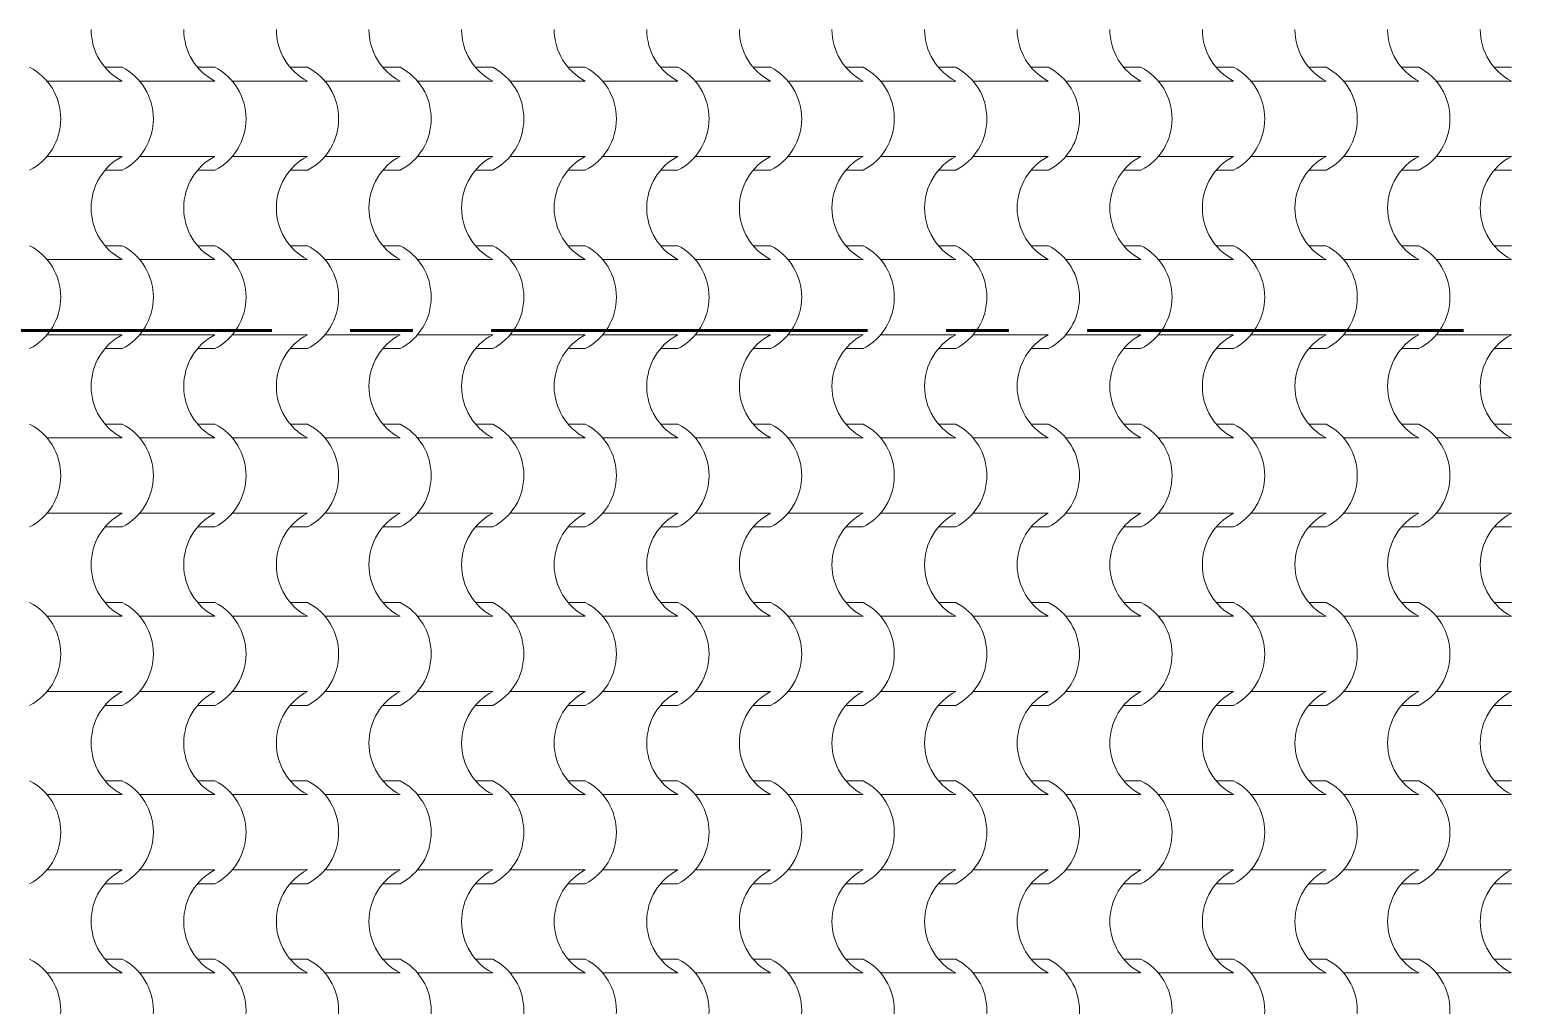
# Model space of a CAD drawing. Header units: metres. Extents: x -41 to 412, y -15 to 25.
# Drawn here: x 138.128 to 140.49, y 13.77 to 15.327 of the extents above; entities that cross this region are included whole.
import ezdxf

# ---------------------------------------------------------------- set-up
doc = ezdxf.new("R2010")
doc.units = ezdxf.units.M
doc.header["$MEASUREMENT"] = 0
doc.linetypes.add('Linea punta', pattern=[0.85, 0.6, -0.125, 0, -0.125])
doc.layers.add('Marker - Section', color=7, linetype='Continuous')
doc.layers.add('Shell - Roof', color=7, linetype='Continuous')

# ---------------------------------------------------------------- blocks, each defined once
blk = doc.blocks.new('*X48', base_point=(152.192, 0))
at = {"layer": 'Shell - Roof', "color": 23, "linetype": 'Continuous', "lineweight": 13, "true_color": 0xbf8080}
for p, q in [((138.2478, 15.2666), (138.2753, 15.2666)), ((138.3954, 15.2666), (138.4229, 15.2666)), ((138.5431, 15.2666), (138.5706, 15.2666)), ((138.6907, 15.2666), (138.7182, 15.2666)), ((138.8383, 15.2666), (138.8658, 15.2666)), ((138.986, 15.2666), (139.0135, 15.2666)), ((139.1336, 15.2666), (139.1611, 15.2666)), ((139.2812, 15.2666), (139.3087, 15.2666)), ((139.4289, 15.2666), (139.4564, 15.2666)), ((139.5765, 15.2666), (139.604, 15.2666)), ((139.7241, 15.2666), (139.7516, 15.2666)), ((139.8717, 15.2666), (139.8993, 15.2666)), ((140.0194, 15.2666), (140.0469, 15.2666)), ((140.167, 15.2666), (140.1945, 15.2666)), ((140.3146, 15.2666), (140.3422, 15.2666)), ((140.4623, 15.2666), (140.4898, 15.2666)), ((138.1556, 15.2446), (138.2154, 15.2446)), ((138.2154, 15.2446), (138.2753, 15.2446)), ((138.3032, 15.2446), (138.3631, 15.2446)), ((138.3631, 15.2446), (138.4229, 15.2446)), ((138.4508, 15.2446), (138.5107, 15.2446)), ((138.5107, 15.2446), (138.5706, 15.2446)), ((138.5985, 15.2446), (138.6583, 15.2446)), ((138.6583, 15.2446), (138.7182, 15.2446)), ((138.7461, 15.2446), (138.806, 15.2446)), ((138.806, 15.2446), (138.8658, 15.2446)), ((138.8937, 15.2446), (138.9536, 15.2446)), ((138.9536, 15.2446), (139.0135, 15.2446)), ((139.0414, 15.2446), (139.1012, 15.2446)), ((139.1012, 15.2446), (139.1611, 15.2446)), ((139.189, 15.2446), (139.2489, 15.2446)), ((139.2489, 15.2446), (139.3087, 15.2446)), ((139.3366, 15.2446), (139.3965, 15.2446)), ((139.3965, 15.2446), (139.4564, 15.2446)), ((139.4843, 15.2446), (139.5441, 15.2446)), ((139.5441, 15.2446), (139.604, 15.2446)), ((139.6319, 15.2446), (139.6918, 15.2446)), ((139.6918, 15.2446), (139.7516, 15.2446)), ((139.7795, 15.2446), (139.8394, 15.2446)), ((139.8394, 15.2446), (139.8993, 15.2446)), ((139.9272, 15.2446), (139.987, 15.2446)), ((139.987, 15.2446), (140.0469, 15.2446)), ((140.0748, 15.2446), (140.1347, 15.2446)), ((140.1347, 15.2446), (140.1945, 15.2446)), ((140.2224, 15.2446), (140.2823, 15.2446)), ((140.2823, 15.2446), (140.3422, 15.2446)), ((140.3701, 15.2446), (140.4299, 15.2446)), ((140.4299, 15.2446), (140.4898, 15.2446)), ((138.1556, 15.1244), (138.2154, 15.1244)), ((138.2154, 15.1244), (138.2753, 15.1244)), ((138.3032, 15.1244), (138.3631, 15.1244)), ((138.3631, 15.1244), (138.4229, 15.1244)), ((138.4508, 15.1244), (138.5107, 15.1244)), ((138.5107, 15.1244), (138.5706, 15.1244)), ((138.5985, 15.1244), (138.6583, 15.1244)), ((138.6583, 15.1244), (138.7182, 15.1244)), ((138.7461, 15.1244), (138.806, 15.1244)), ((138.806, 15.1244), (138.8658, 15.1244)), ((138.8937, 15.1244), (138.9536, 15.1244)), ((138.9536, 15.1244), (139.0135, 15.1244)), ((139.0414, 15.1244), (139.1012, 15.1244)), ((139.1012, 15.1244), (139.1611, 15.1244)), ((139.189, 15.1244), (139.2489, 15.1244)), ((139.2489, 15.1244), (139.3087, 15.1244)), ((139.3366, 15.1244), (139.3965, 15.1244)), ((139.3965, 15.1244), (139.4564, 15.1244)), ((139.4843, 15.1244), (139.5441, 15.1244)), ((139.5441, 15.1244), (139.604, 15.1244)), ((139.6319, 15.1244), (139.6918, 15.1244)), ((139.6918, 15.1244), (139.7516, 15.1244)), ((139.7795, 15.1244), (139.8394, 15.1244)), ((139.8394, 15.1244), (139.8993, 15.1244)), ((139.9272, 15.1244), (139.987, 15.1244)), ((139.987, 15.1244), (140.0469, 15.1244)), ((140.0748, 15.1244), (140.1347, 15.1244)), ((140.1347, 15.1244), (140.1945, 15.1244)), ((140.2224, 15.1244), (140.2823, 15.1244)), ((140.2823, 15.1244), (140.3422, 15.1244)), ((140.3701, 15.1244), (140.4299, 15.1244)), ((140.4299, 15.1244), (140.4898, 15.1244)), ((138.2478, 15.1023), (138.2753, 15.1023)), ((138.3954, 15.1023), (138.4229, 15.1023)), ((138.5431, 15.1023), (138.5706, 15.1023)), ((138.6907, 15.1023), (138.7182, 15.1023)), ((138.8383, 15.1023), (138.8658, 15.1023)), ((138.986, 15.1023), (139.0135, 15.1023)), ((139.1336, 15.1023), (139.1611, 15.1023)), ((139.2812, 15.1023), (139.3087, 15.1023)), ((139.4289, 15.1023), (139.4564, 15.1023)), ((139.5765, 15.1023), (139.604, 15.1023)), ((139.7241, 15.1023), (139.7516, 15.1023)), ((139.8717, 15.1023), (139.8993, 15.1023)), ((140.0194, 15.1023), (140.0469, 15.1023)), ((140.167, 15.1023), (140.1945, 15.1023)), ((140.3146, 15.1023), (140.3422, 15.1023)), ((140.4623, 15.1023), (140.4898, 15.1023)), ((138.2478, 14.9821), (138.2753, 14.9821)), ((138.3954, 14.9821), (138.4229, 14.9821)), ((138.5431, 14.9821), (138.5706, 14.9821)), ((138.6907, 14.9821), (138.7182, 14.9821)), ((138.8383, 14.9821), (138.8658, 14.9821)), ((138.986, 14.9821), (139.0135, 14.9821)), ((139.1336, 14.9821), (139.1611, 14.9821)), ((139.2812, 14.9821), (139.3087, 14.9821)), ((139.4289, 14.9821), (139.4564, 14.9821)), ((139.5765, 14.9821), (139.604, 14.9821)), ((139.7241, 14.9821), (139.7516, 14.9821)), ((139.8717, 14.9821), (139.8993, 14.9821)), ((140.0194, 14.9821), (140.0469, 14.9821)), ((140.167, 14.9821), (140.1945, 14.9821)), ((140.3146, 14.9821), (140.3422, 14.9821)), ((140.4623, 14.9821), (140.4898, 14.9821)), ((138.1556, 14.9601), (138.2154, 14.9601)), ((138.2154, 14.9601), (138.2753, 14.9601)), ((138.3032, 14.9601), (138.3631, 14.9601)), ((138.3631, 14.9601), (138.4229, 14.9601)), ((138.4508, 14.9601), (138.5107, 14.9601)), ((138.5107, 14.9601), (138.5706, 14.9601)), ((138.5985, 14.9601), (138.6583, 14.9601)), ((138.6583, 14.9601), (138.7182, 14.9601)), ((138.7461, 14.9601), (138.806, 14.9601)), ((138.806, 14.9601), (138.8658, 14.9601)), ((138.8937, 14.9601), (138.9536, 14.9601)), ((138.9536, 14.9601), (139.0135, 14.9601)), ((139.0414, 14.9601), (139.1012, 14.9601)), ((139.1012, 14.9601), (139.1611, 14.9601)), ((139.189, 14.9601), (139.2489, 14.9601)), ((139.2489, 14.9601), (139.3087, 14.9601)), ((139.3366, 14.9601), (139.3965, 14.9601)), ((139.3965, 14.9601), (139.4564, 14.9601)), ((139.4843, 14.9601), (139.5441, 14.9601)), ((139.5441, 14.9601), (139.604, 14.9601)), ((139.6319, 14.9601), (139.6918, 14.9601)), ((139.6918, 14.9601), (139.7516, 14.9601)), ((139.7795, 14.9601), (139.8394, 14.9601)), ((139.8394, 14.9601), (139.8993, 14.9601)), ((139.9272, 14.9601), (139.987, 14.9601)), ((139.987, 14.9601), (140.0469, 14.9601)), ((140.0748, 14.9601), (140.1347, 14.9601)), ((140.1347, 14.9601), (140.1945, 14.9601)), ((140.2224, 14.9601), (140.2823, 14.9601)), ((140.2823, 14.9601), (140.3422, 14.9601)), ((140.3701, 14.9601), (140.4299, 14.9601)), ((140.4299, 14.9601), (140.4898, 14.9601)), ((138.1556, 14.8399), (138.2154, 14.8399)), ((138.2154, 14.8399), (138.2753, 14.8399)), ((138.3032, 14.8399), (138.3631, 14.8399)), ((138.3631, 14.8399), (138.4229, 14.8399)), ((138.4508, 14.8399), (138.5107, 14.8399)), ((138.5107, 14.8399), (138.5706, 14.8399)), ((138.5985, 14.8399), (138.6583, 14.8399)), ((138.6583, 14.8399), (138.7182, 14.8399)), ((138.7461, 14.8399), (138.806, 14.8399)), ((138.806, 14.8399), (138.8658, 14.8399)), ((138.8937, 14.8399), (138.9536, 14.8399)), ((138.9536, 14.8399), (139.0135, 14.8399)), ((139.0414, 14.8399), (139.1012, 14.8399)), ((139.1012, 14.8399), (139.1611, 14.8399)), ((139.189, 14.8399), (139.2489, 14.8399)), ((139.2489, 14.8399), (139.3087, 14.8399)), ((139.3366, 14.8399), (139.3965, 14.8399)), ((139.3965, 14.8399), (139.4564, 14.8399)), ((139.4843, 14.8399), (139.5441, 14.8399)), ((139.5441, 14.8399), (139.604, 14.8399)), ((139.6319, 14.8399), (139.6918, 14.8399)), ((139.6918, 14.8399), (139.7516, 14.8399)), ((139.7795, 14.8399), (139.8394, 14.8399)), ((139.8394, 14.8399), (139.8993, 14.8399)), ((139.9272, 14.8399), (139.987, 14.8399)), ((139.987, 14.8399), (140.0469, 14.8399)), ((140.0748, 14.8399), (140.1347, 14.8399)), ((140.1347, 14.8399), (140.1945, 14.8399)), ((140.2224, 14.8399), (140.2823, 14.8399)), ((140.2823, 14.8399), (140.3422, 14.8399)), ((140.3701, 14.8399), (140.4299, 14.8399)), ((140.4299, 14.8399), (140.4898, 14.8399)), ((138.2478, 14.8179), (138.2753, 14.8179)), ((138.3954, 14.8179), (138.4229, 14.8179)), ((138.5431, 14.8179), (138.5706, 14.8179)), ((138.6907, 14.8179), (138.7182, 14.8179)), ((138.8383, 14.8179), (138.8658, 14.8179)), ((138.986, 14.8179), (139.0135, 14.8179)), ((139.1336, 14.8179), (139.1611, 14.8179)), ((139.2812, 14.8179), (139.3087, 14.8179)), ((139.4289, 14.8179), (139.4564, 14.8179)), ((139.5765, 14.8179), (139.604, 14.8179)), ((139.7241, 14.8179), (139.7516, 14.8179)), ((139.8717, 14.8179), (139.8993, 14.8179)), ((140.0194, 14.8179), (140.0469, 14.8179)), ((140.167, 14.8179), (140.1945, 14.8179)), ((140.3146, 14.8179), (140.3422, 14.8179)), ((140.4623, 14.8179), (140.4898, 14.8179)), ((138.2478, 14.6976), (138.2753, 14.6976)), ((138.3954, 14.6976), (138.4229, 14.6976)), ((138.5431, 14.6976), (138.5706, 14.6976)), ((138.6907, 14.6976), (138.7182, 14.6976)), ((138.8383, 14.6976), (138.8658, 14.6976)), ((138.986, 14.6976), (139.0135, 14.6976)), ((139.1336, 14.6976), (139.1611, 14.6976)), ((139.2812, 14.6976), (139.3087, 14.6976)), ((139.4289, 14.6976), (139.4564, 14.6976)), ((139.5765, 14.6976), (139.604, 14.6976)), ((139.7241, 14.6976), (139.7516, 14.6976)), ((139.8717, 14.6976), (139.8993, 14.6976)), ((140.0194, 14.6976), (140.0469, 14.6976)), ((140.167, 14.6976), (140.1945, 14.6976)), ((140.3146, 14.6976), (140.3422, 14.6976)), ((140.4623, 14.6976), (140.4898, 14.6976)), ((138.1556, 14.6756), (138.2154, 14.6756)), ((138.2154, 14.6756), (138.2753, 14.6756)), ((138.3032, 14.6756), (138.3631, 14.6756)), ((138.3631, 14.6756), (138.4229, 14.6756)), ((138.4508, 14.6756), (138.5107, 14.6756)), ((138.5107, 14.6756), (138.5706, 14.6756)), ((138.5985, 14.6756), (138.6583, 14.6756)), ((138.6583, 14.6756), (138.7182, 14.6756)), ((138.7461, 14.6756), (138.806, 14.6756)), ((138.806, 14.6756), (138.8658, 14.6756)), ((138.8937, 14.6756), (138.9536, 14.6756)), ((138.9536, 14.6756), (139.0135, 14.6756)), ((139.0414, 14.6756), (139.1012, 14.6756)), ((139.1012, 14.6756), (139.1611, 14.6756)), ((139.189, 14.6756), (139.2489, 14.6756)), ((139.2489, 14.6756), (139.3087, 14.6756)), ((139.3366, 14.6756), (139.3965, 14.6756)), ((139.3965, 14.6756), (139.4564, 14.6756)), ((139.4843, 14.6756), (139.5441, 14.6756)), ((139.5441, 14.6756), (139.604, 14.6756)), ((139.6319, 14.6756), (139.6918, 14.6756)), ((139.6918, 14.6756), (139.7516, 14.6756)), ((139.7795, 14.6756), (139.8394, 14.6756)), ((139.8394, 14.6756), (139.8993, 14.6756)), ((139.9272, 14.6756), (139.987, 14.6756)), ((139.987, 14.6756), (140.0469, 14.6756)), ((140.0748, 14.6756), (140.1347, 14.6756)), ((140.1347, 14.6756), (140.1945, 14.6756)), ((140.2224, 14.6756), (140.2823, 14.6756)), ((140.2823, 14.6756), (140.3422, 14.6756)), ((140.3701, 14.6756), (140.4299, 14.6756)), ((140.4299, 14.6756), (140.4898, 14.6756)), ((138.1556, 14.5554), (138.2154, 14.5554)), ((138.2154, 14.5554), (138.2753, 14.5554)), ((138.3032, 14.5554), (138.3631, 14.5554)), ((138.3631, 14.5554), (138.4229, 14.5554)), ((138.4508, 14.5554), (138.5107, 14.5554)), ((138.5107, 14.5554), (138.5706, 14.5554)), ((138.5985, 14.5554), (138.6583, 14.5554)), ((138.6583, 14.5554), (138.7182, 14.5554)), ((138.7461, 14.5554), (138.806, 14.5554)), ((138.806, 14.5554), (138.8658, 14.5554)), ((138.8937, 14.5554), (138.9536, 14.5554)), ((138.9536, 14.5554), (139.0135, 14.5554)), ((139.0414, 14.5554), (139.1012, 14.5554)), ((139.1012, 14.5554), (139.1611, 14.5554)), ((139.189, 14.5554), (139.2489, 14.5554)), ((139.2489, 14.5554), (139.3087, 14.5554)), ((139.3366, 14.5554), (139.3965, 14.5554)), ((139.3965, 14.5554), (139.4564, 14.5554)), ((139.4843, 14.5554), (139.5441, 14.5554)), ((139.5441, 14.5554), (139.604, 14.5554)), ((139.6319, 14.5554), (139.6918, 14.5554)), ((139.6918, 14.5554), (139.7516, 14.5554)), ((139.7795, 14.5554), (139.8394, 14.5554)), ((139.8394, 14.5554), (139.8993, 14.5554)), ((139.9272, 14.5554), (139.987, 14.5554)), ((139.987, 14.5554), (140.0469, 14.5554)), ((140.0748, 14.5554), (140.1347, 14.5554)), ((140.1347, 14.5554), (140.1945, 14.5554)), ((140.2224, 14.5554), (140.2823, 14.5554)), ((140.2823, 14.5554), (140.3422, 14.5554)), ((140.3701, 14.5554), (140.4299, 14.5554)), ((140.4299, 14.5554), (140.4898, 14.5554)), ((138.2478, 14.5334), (138.2753, 14.5334)), ((138.3954, 14.5334), (138.4229, 14.5334)), ((138.5431, 14.5334), (138.5706, 14.5334)), ((138.6907, 14.5334), (138.7182, 14.5334)), ((138.8383, 14.5334), (138.8658, 14.5334)), ((138.986, 14.5334), (139.0135, 14.5334)), ((139.1336, 14.5334), (139.1611, 14.5334)), ((139.2812, 14.5334), (139.3087, 14.5334)), ((139.4289, 14.5334), (139.4564, 14.5334)), ((139.5765, 14.5334), (139.604, 14.5334)), ((139.7241, 14.5334), (139.7516, 14.5334)), ((139.8717, 14.5334), (139.8993, 14.5334)), ((140.0194, 14.5334), (140.0469, 14.5334)), ((140.167, 14.5334), (140.1945, 14.5334)), ((140.3146, 14.5334), (140.3422, 14.5334)), ((140.4623, 14.5334), (140.4898, 14.5334)), ((138.2478, 14.4132), (138.2753, 14.4132)), ((138.3954, 14.4132), (138.4229, 14.4132)), ((138.5431, 14.4132), (138.5706, 14.4132)), ((138.6907, 14.4132), (138.7182, 14.4132)), ((138.8383, 14.4132), (138.8658, 14.4132)), ((138.986, 14.4132), (139.0135, 14.4132)), ((139.1336, 14.4132), (139.1611, 14.4132)), ((139.2812, 14.4132), (139.3087, 14.4132)), ((139.4289, 14.4132), (139.4564, 14.4132)), ((139.5765, 14.4132), (139.604, 14.4132)), ((139.7241, 14.4132), (139.7516, 14.4132)), ((139.8717, 14.4132), (139.8993, 14.4132)), ((140.0194, 14.4132), (140.0469, 14.4132)), ((140.167, 14.4132), (140.1945, 14.4132)), ((140.3146, 14.4132), (140.3422, 14.4132)), ((140.4623, 14.4132), (140.4898, 14.4132)), ((138.1556, 14.3911), (138.2154, 14.3911)), ((138.2154, 14.3911), (138.2753, 14.3911)), ((138.3032, 14.3911), (138.3631, 14.3911)), ((138.3631, 14.3911), (138.4229, 14.3911)), ((138.4508, 14.3911), (138.5107, 14.3911)), ((138.5107, 14.3911), (138.5706, 14.3911)), ((138.5985, 14.3911), (138.6583, 14.3911)), ((138.6583, 14.3911), (138.7182, 14.3911)), ((138.7461, 14.3911), (138.806, 14.3911)), ((138.806, 14.3911), (138.8658, 14.3911)), ((138.8937, 14.3911), (138.9536, 14.3911)), ((138.9536, 14.3911), (139.0135, 14.3911)), ((139.0414, 14.3911), (139.1012, 14.3911)), ((139.1012, 14.3911), (139.1611, 14.3911)), ((139.189, 14.3911), (139.2489, 14.3911)), ((139.2489, 14.3911), (139.3087, 14.3911)), ((139.3366, 14.3911), (139.3965, 14.3911)), ((139.3965, 14.3911), (139.4564, 14.3911)), ((139.4843, 14.3911), (139.5441, 14.3911)), ((139.5441, 14.3911), (139.604, 14.3911)), ((139.6319, 14.3911), (139.6918, 14.3911)), ((139.6918, 14.3911), (139.7516, 14.3911)), ((139.7795, 14.3911), (139.8394, 14.3911)), ((139.8394, 14.3911), (139.8993, 14.3911)), ((139.9272, 14.3911), (139.987, 14.3911)), ((139.987, 14.3911), (140.0469, 14.3911)), ((140.0748, 14.3911), (140.1347, 14.3911)), ((140.1347, 14.3911), (140.1945, 14.3911)), ((140.2224, 14.3911), (140.2823, 14.3911)), ((140.2823, 14.3911), (140.3422, 14.3911)), ((140.3701, 14.3911), (140.4299, 14.3911)), ((140.4299, 14.3911), (140.4898, 14.3911)), ((138.1556, 14.2709), (138.2154, 14.2709)), ((138.2154, 14.2709), (138.2753, 14.2709)), ((138.3032, 14.2709), (138.3631, 14.2709)), ((138.3631, 14.2709), (138.4229, 14.2709)), ((138.4508, 14.2709), (138.5107, 14.2709)), ((138.5107, 14.2709), (138.5706, 14.2709)), ((138.5985, 14.2709), (138.6583, 14.2709)), ((138.6583, 14.2709), (138.7182, 14.2709)), ((138.7461, 14.2709), (138.806, 14.2709)), ((138.806, 14.2709), (138.8658, 14.2709)), ((138.8937, 14.2709), (138.9536, 14.2709)), ((138.9536, 14.2709), (139.0135, 14.2709)), ((139.0414, 14.2709), (139.1012, 14.2709)), ((139.1012, 14.2709), (139.1611, 14.2709)), ((139.189, 14.2709), (139.2489, 14.2709)), ((139.2489, 14.2709), (139.3087, 14.2709)), ((139.3366, 14.2709), (139.3965, 14.2709)), ((139.3965, 14.2709), (139.4564, 14.2709)), ((139.4843, 14.2709), (139.5441, 14.2709)), ((139.5441, 14.2709), (139.604, 14.2709)), ((139.6319, 14.2709), (139.6918, 14.2709)), ((139.6918, 14.2709), (139.7516, 14.2709)), ((139.7795, 14.2709), (139.8394, 14.2709)), ((139.8394, 14.2709), (139.8993, 14.2709)), ((139.9272, 14.2709), (139.987, 14.2709)), ((139.987, 14.2709), (140.0469, 14.2709)), ((140.0748, 14.2709), (140.1347, 14.2709)), ((140.1347, 14.2709), (140.1945, 14.2709)), ((140.2224, 14.2709), (140.2823, 14.2709)), ((140.2823, 14.2709), (140.3422, 14.2709)), ((140.3701, 14.2709), (140.4299, 14.2709)), ((140.4299, 14.2709), (140.4898, 14.2709)), ((138.2478, 14.2489), (138.2753, 14.2489)), ((138.3954, 14.2489), (138.4229, 14.2489)), ((138.5431, 14.2489), (138.5706, 14.2489)), ((138.6907, 14.2489), (138.7182, 14.2489)), ((138.8383, 14.2489), (138.8658, 14.2489)), ((138.986, 14.2489), (139.0135, 14.2489)), ((139.1336, 14.2489), (139.1611, 14.2489)), ((139.2812, 14.2489), (139.3087, 14.2489)), ((139.4289, 14.2489), (139.4564, 14.2489)), ((139.5765, 14.2489), (139.604, 14.2489)), ((139.7241, 14.2489), (139.7516, 14.2489)), ((139.8717, 14.2489), (139.8993, 14.2489)), ((140.0194, 14.2489), (140.0469, 14.2489)), ((140.167, 14.2489), (140.1945, 14.2489)), ((140.3146, 14.2489), (140.3422, 14.2489)), ((140.4623, 14.2489), (140.4898, 14.2489)), ((138.2478, 14.1287), (138.2753, 14.1287)), ((138.3954, 14.1287), (138.4229, 14.1287)), ((138.5431, 14.1287), (138.5706, 14.1287)), ((138.6907, 14.1287), (138.7182, 14.1287)), ((138.8383, 14.1287), (138.8658, 14.1287)), ((138.986, 14.1287), (139.0135, 14.1287)), ((139.1336, 14.1287), (139.1611, 14.1287)), ((139.2812, 14.1287), (139.3087, 14.1287)), ((139.4289, 14.1287), (139.4564, 14.1287)), ((139.5765, 14.1287), (139.604, 14.1287)), ((139.7241, 14.1287), (139.7516, 14.1287)), ((139.8717, 14.1287), (139.8993, 14.1287)), ((140.0194, 14.1287), (140.0469, 14.1287)), ((140.167, 14.1287), (140.1945, 14.1287)), ((140.3146, 14.1287), (140.3422, 14.1287)), ((140.4623, 14.1287), (140.4898, 14.1287)), ((138.1556, 14.1067), (138.2154, 14.1067)), ((138.2154, 14.1067), (138.2753, 14.1067)), ((138.3032, 14.1067), (138.3631, 14.1067)), ((138.3631, 14.1067), (138.4229, 14.1067)), ((138.4508, 14.1067), (138.5107, 14.1067)), ((138.5107, 14.1067), (138.5706, 14.1067)), ((138.5985, 14.1067), (138.6583, 14.1067)), ((138.6583, 14.1067), (138.7182, 14.1067)), ((138.7461, 14.1067), (138.806, 14.1067)), ((138.806, 14.1067), (138.8658, 14.1067)), ((138.8937, 14.1067), (138.9536, 14.1067)), ((138.9536, 14.1067), (139.0135, 14.1067)), ((139.0414, 14.1067), (139.1012, 14.1067)), ((139.1012, 14.1067), (139.1611, 14.1067)), ((139.189, 14.1067), (139.2489, 14.1067)), ((139.2489, 14.1067), (139.3087, 14.1067)), ((139.3366, 14.1067), (139.3965, 14.1067)), ((139.3965, 14.1067), (139.4564, 14.1067)), ((139.4843, 14.1067), (139.5441, 14.1067)), ((139.5441, 14.1067), (139.604, 14.1067)), ((139.6319, 14.1067), (139.6918, 14.1067)), ((139.6918, 14.1067), (139.7516, 14.1067)), ((139.7795, 14.1067), (139.8394, 14.1067)), ((139.8394, 14.1067), (139.8993, 14.1067)), ((139.9272, 14.1067), (139.987, 14.1067)), ((139.987, 14.1067), (140.0469, 14.1067)), ((140.0748, 14.1067), (140.1347, 14.1067)), ((140.1347, 14.1067), (140.1945, 14.1067)), ((140.2224, 14.1067), (140.2823, 14.1067)), ((140.2823, 14.1067), (140.3422, 14.1067)), ((140.3701, 14.1067), (140.4299, 14.1067)), ((140.4299, 14.1067), (140.4898, 14.1067)), ((138.1556, 13.9864), (138.2154, 13.9864)), ((138.2154, 13.9864), (138.2753, 13.9864)), ((138.3032, 13.9864), (138.3631, 13.9864)), ((138.3631, 13.9864), (138.4229, 13.9864)), ((138.4508, 13.9864), (138.5107, 13.9864)), ((138.5107, 13.9864), (138.5706, 13.9864)), ((138.5985, 13.9864), (138.6583, 13.9864)), ((138.6583, 13.9864), (138.7182, 13.9864)), ((138.7461, 13.9864), (138.806, 13.9864)), ((138.806, 13.9864), (138.8658, 13.9864)), ((138.8937, 13.9864), (138.9536, 13.9864)), ((138.9536, 13.9864), (139.0135, 13.9864)), ((139.0414, 13.9864), (139.1012, 13.9864)), ((139.1012, 13.9864), (139.1611, 13.9864)), ((139.189, 13.9864), (139.2489, 13.9864)), ((139.2489, 13.9864), (139.3087, 13.9864)), ((139.3366, 13.9864), (139.3965, 13.9864)), ((139.3965, 13.9864), (139.4564, 13.9864)), ((139.4843, 13.9864), (139.5441, 13.9864)), ((139.5441, 13.9864), (139.604, 13.9864)), ((139.6319, 13.9864), (139.6918, 13.9864)), ((139.6918, 13.9864), (139.7516, 13.9864)), ((139.7795, 13.9864), (139.8394, 13.9864)), ((139.8394, 13.9864), (139.8993, 13.9864)), ((139.9272, 13.9864), (139.987, 13.9864)), ((139.987, 13.9864), (140.0469, 13.9864)), ((140.0748, 13.9864), (140.1347, 13.9864)), ((140.1347, 13.9864), (140.1945, 13.9864)), ((140.2224, 13.9864), (140.2823, 13.9864)), ((140.2823, 13.9864), (140.3422, 13.9864)), ((140.3701, 13.9864), (140.4299, 13.9864)), ((140.4299, 13.9864), (140.4898, 13.9864)), ((138.2478, 13.9644), (138.2753, 13.9644)), ((138.3954, 13.9644), (138.4229, 13.9644)), ((138.5431, 13.9644), (138.5706, 13.9644)), ((138.6907, 13.9644), (138.7182, 13.9644)), ((138.8383, 13.9644), (138.8658, 13.9644)), ((138.986, 13.9644), (139.0135, 13.9644)), ((139.1336, 13.9644), (139.1611, 13.9644)), ((139.2812, 13.9644), (139.3087, 13.9644)), ((139.4289, 13.9644), (139.4564, 13.9644)), ((139.5765, 13.9644), (139.604, 13.9644)), ((139.7241, 13.9644), (139.7516, 13.9644)), ((139.8717, 13.9644), (139.8993, 13.9644)), ((140.0194, 13.9644), (140.0469, 13.9644)), ((140.167, 13.9644), (140.1945, 13.9644)), ((140.3146, 13.9644), (140.3422, 13.9644)), ((140.4623, 13.9644), (140.4898, 13.9644)), ((138.2478, 13.8442), (138.2753, 13.8442)), ((138.3954, 13.8442), (138.4229, 13.8442)), ((138.5431, 13.8442), (138.5706, 13.8442)), ((138.6907, 13.8442), (138.7182, 13.8442)), ((138.8383, 13.8442), (138.8658, 13.8442)), ((138.986, 13.8442), (139.0135, 13.8442)), ((139.1336, 13.8442), (139.1611, 13.8442)), ((139.2812, 13.8442), (139.3087, 13.8442)), ((139.4289, 13.8442), (139.4564, 13.8442)), ((139.5765, 13.8442), (139.604, 13.8442)), ((139.7241, 13.8442), (139.7516, 13.8442)), ((139.8717, 13.8442), (139.8993, 13.8442)), ((140.0194, 13.8442), (140.0469, 13.8442)), ((140.167, 13.8442), (140.1945, 13.8442)), ((140.3146, 13.8442), (140.3422, 13.8442)), ((140.4623, 13.8442), (140.4898, 13.8442)), ((138.1556, 13.8222), (138.2154, 13.8222)), ((138.2154, 13.8222), (138.2753, 13.8222)), ((138.3032, 13.8222), (138.3631, 13.8222)), ((138.3631, 13.8222), (138.4229, 13.8222)), ((138.4508, 13.8222), (138.5107, 13.8222)), ((138.5107, 13.8222), (138.5706, 13.8222)), ((138.5985, 13.8222), (138.6583, 13.8222)), ((138.6583, 13.8222), (138.7182, 13.8222)), ((138.7461, 13.8222), (138.806, 13.8222)), ((138.806, 13.8222), (138.8658, 13.8222)), ((138.8937, 13.8222), (138.9536, 13.8222)), ((138.9536, 13.8222), (139.0135, 13.8222)), ((139.0414, 13.8222), (139.1012, 13.8222)), ((139.1012, 13.8222), (139.1611, 13.8222)), ((139.189, 13.8222), (139.2489, 13.8222)), ((139.2489, 13.8222), (139.3087, 13.8222)), ((139.3366, 13.8222), (139.3965, 13.8222)), ((139.3965, 13.8222), (139.4564, 13.8222)), ((139.4843, 13.8222), (139.5441, 13.8222)), ((139.5441, 13.8222), (139.604, 13.8222)), ((139.6319, 13.8222), (139.6918, 13.8222)), ((139.6918, 13.8222), (139.7516, 13.8222)), ((139.7795, 13.8222), (139.8394, 13.8222)), ((139.8394, 13.8222), (139.8993, 13.8222)), ((139.9272, 13.8222), (139.987, 13.8222)), ((139.987, 13.8222), (140.0469, 13.8222)), ((140.0748, 13.8222), (140.1347, 13.8222)), ((140.1347, 13.8222), (140.1945, 13.8222)), ((140.2224, 13.8222), (140.2823, 13.8222)), ((140.2823, 13.8222), (140.3422, 13.8222)), ((140.3701, 13.8222), (140.4299, 13.8222)), ((140.4299, 13.8222), (140.4898, 13.8222))]:
    blk.add_line(p, q, dxfattribs=at)
for centre, major_axis, start_param, end_param in [((138.3165, 15.327), (0, 0.0925), 1.573772, 2.670554), ((138.4642, 15.327), (0, 0.0925), 1.573772, 2.670554), ((138.6118, 15.327), (0, 0.0925), 1.573772, 2.670554), ((138.7594, 15.327), (0, 0.0925), 1.573772, 2.670554), ((138.9071, 15.327), (0, 0.0925), 1.573772, 2.670554), ((139.0547, 15.327), (0, 0.0925), 1.573772, 2.670554), ((139.2023, 15.327), (0, 0.0925), 1.573772, 2.670554), ((139.35, 15.327), (0, 0.0925), 1.573772, 2.670554), ((139.4976, 15.327), (0, 0.0925), 1.573772, 2.670554), ((139.6452, 15.327), (0, 0.0925), 1.573772, 2.670554), ((139.7928, 15.327), (0, 0.0925), 1.573772, 2.670554), ((139.9405, 15.327), (0, 0.0925), 1.573772, 2.670554), ((140.0881, 15.327), (0, 0.0925), 1.573772, 2.670554), ((140.2357, 15.327), (0, 0.0925), 1.573772, 2.670554), ((140.3834, 15.327), (0, 0.0925), 1.573772, 2.670554), ((140.531, 15.327), (0, 0.0925), 1.573772, 2.670554), ((138.0871, 15.1845), (0, 0.0919), 3.607672, 5.817106), ((138.2347, 15.1845), (0, 0.0919), 3.607672, 5.817106), ((138.3824, 15.1845), (0, 0.0919), 3.607672, 5.817106), ((138.53, 15.1845), (0, 0.0919), 3.607672, 5.817106), ((138.6776, 15.1845), (0, 0.0919), 3.607672, 5.817106), ((138.8253, 15.1845), (0, 0.0919), 3.607672, 5.817106), ((138.9729, 15.1845), (0, 0.0919), 3.607672, 5.817106), ((139.1205, 15.1845), (0, 0.0919), 3.607672, 5.817106), ((139.2682, 15.1845), (0, 0.0919), 3.607672, 5.817106), ((139.4158, 15.1845), (0, 0.0919), 3.607672, 5.817106), ((139.5634, 15.1845), (0, 0.0919), 3.607672, 5.817106), ((139.7111, 15.1845), (0, 0.0919), 3.607672, 5.817106), ((139.8587, 15.1845), (0, 0.0919), 3.607672, 5.817106), ((140.0063, 15.1845), (0, 0.0919), 3.607672, 5.817106), ((140.154, 15.1845), (0, 0.0919), 3.607672, 5.817106), ((140.3016, 15.1845), (0, 0.0919), 3.607672, 5.817106), ((138.3165, 15.042), (0, 0.0925), 0.471039, 1.56782), ((138.4642, 15.042), (0, 0.0925), 0.471039, 1.56782), ((138.6118, 15.042), (0, 0.0925), 0.471039, 1.56782), ((138.7594, 15.042), (0, 0.0925), 0.471039, 1.56782), ((138.9071, 15.042), (0, 0.0925), 0.471039, 1.56782), ((139.0547, 15.042), (0, 0.0925), 0.471039, 1.56782), ((139.2023, 15.042), (0, 0.0925), 0.471039, 1.56782), ((139.35, 15.042), (0, 0.0925), 0.471039, 1.56782), ((139.4976, 15.042), (0, 0.0925), 0.471039, 1.56782), ((139.6452, 15.042), (0, 0.0925), 0.471039, 1.56782), ((139.7928, 15.042), (0, 0.0925), 0.471039, 1.56782), ((139.9405, 15.042), (0, 0.0925), 0.471039, 1.56782), ((140.0881, 15.042), (0, 0.0925), 0.471039, 1.56782), ((140.2357, 15.042), (0, 0.0925), 0.471039, 1.56782), ((140.3834, 15.042), (0, 0.0925), 0.471039, 1.56782), ((140.531, 15.042), (0, 0.0925), 0.471039, 1.56782), ((138.3165, 15.0425), (0, 0.0925), 1.573772, 2.670554), ((138.4642, 15.0425), (0, 0.0925), 1.573772, 2.670554), ((138.6118, 15.0425), (0, 0.0925), 1.573772, 2.670554), ((138.7594, 15.0425), (0, 0.0925), 1.573772, 2.670554), ((138.9071, 15.0425), (0, 0.0925), 1.573772, 2.670554), ((139.0547, 15.0425), (0, 0.0925), 1.573772, 2.670554), ((139.2023, 15.0425), (0, 0.0925), 1.573772, 2.670554), ((139.35, 15.0425), (0, 0.0925), 1.573772, 2.670554), ((139.4976, 15.0425), (0, 0.0925), 1.573772, 2.670554), ((139.6452, 15.0425), (0, 0.0925), 1.573772, 2.670554), ((139.7928, 15.0425), (0, 0.0925), 1.573772, 2.670554), ((139.9405, 15.0425), (0, 0.0925), 1.573772, 2.670554), ((140.0881, 15.0425), (0, 0.0925), 1.573772, 2.670554), ((140.2357, 15.0425), (0, 0.0925), 1.573772, 2.670554), ((140.3834, 15.0425), (0, 0.0925), 1.573772, 2.670554), ((140.531, 15.0425), (0, 0.0925), 1.573772, 2.670554), ((138.0871, 14.9), (0, 0.0919), 3.607672, 5.817106), ((138.2347, 14.9), (0, 0.0919), 3.607672, 5.817106), ((138.3824, 14.9), (0, 0.0919), 3.607672, 5.817106), ((138.53, 14.9), (0, 0.0919), 3.607672, 5.817106), ((138.6776, 14.9), (0, 0.0919), 3.607672, 5.817106), ((138.8253, 14.9), (0, 0.0919), 3.607672, 5.817106), ((138.9729, 14.9), (0, 0.0919), 3.607672, 5.817106), ((139.1205, 14.9), (0, 0.0919), 3.607672, 5.817106), ((139.2682, 14.9), (0, 0.0919), 3.607672, 5.817106), ((139.4158, 14.9), (0, 0.0919), 3.607672, 5.817106), ((139.5634, 14.9), (0, 0.0919), 3.607672, 5.817106), ((139.7111, 14.9), (0, 0.0919), 3.607672, 5.817106), ((139.8587, 14.9), (0, 0.0919), 3.607672, 5.817106), ((140.0063, 14.9), (0, 0.0919), 3.607672, 5.817106), ((140.154, 14.9), (0, 0.0919), 3.607672, 5.817106), ((140.3016, 14.9), (0, 0.0919), 3.607672, 5.817106), ((138.3165, 14.7575), (0, 0.0925), 0.471039, 1.56782), ((138.4642, 14.7575), (0, 0.0925), 0.471039, 1.56782), ((138.6118, 14.7575), (0, 0.0925), 0.471039, 1.56782), ((138.7594, 14.7575), (0, 0.0925), 0.471039, 1.56782), ((138.9071, 14.7575), (0, 0.0925), 0.471039, 1.56782), ((139.0547, 14.7575), (0, 0.0925), 0.471039, 1.56782), ((139.2023, 14.7575), (0, 0.0925), 0.471039, 1.56782), ((139.35, 14.7575), (0, 0.0925), 0.471039, 1.56782), ((139.4976, 14.7575), (0, 0.0925), 0.471039, 1.56782), ((139.6452, 14.7575), (0, 0.0925), 0.471039, 1.56782), ((139.7928, 14.7575), (0, 0.0925), 0.471039, 1.56782), ((139.9405, 14.7575), (0, 0.0925), 0.471039, 1.56782), ((140.0881, 14.7575), (0, 0.0925), 0.471039, 1.56782), ((140.2357, 14.7575), (0, 0.0925), 0.471039, 1.56782), ((140.3834, 14.7575), (0, 0.0925), 0.471039, 1.56782), ((140.531, 14.7575), (0, 0.0925), 0.471039, 1.56782), ((138.3165, 14.758), (0, 0.0925), 1.573772, 2.670554), ((138.4642, 14.758), (0, 0.0925), 1.573772, 2.670554), ((138.6118, 14.758), (0, 0.0925), 1.573772, 2.670554), ((138.7594, 14.758), (0, 0.0925), 1.573772, 2.670554), ((138.9071, 14.758), (0, 0.0925), 1.573772, 2.670554), ((139.0547, 14.758), (0, 0.0925), 1.573772, 2.670554), ((139.2023, 14.758), (0, 0.0925), 1.573772, 2.670554), ((139.35, 14.758), (0, 0.0925), 1.573772, 2.670554), ((139.4976, 14.758), (0, 0.0925), 1.573772, 2.670554), ((139.6452, 14.758), (0, 0.0925), 1.573772, 2.670554), ((139.7928, 14.758), (0, 0.0925), 1.573772, 2.670554), ((139.9405, 14.758), (0, 0.0925), 1.573772, 2.670554), ((140.0881, 14.758), (0, 0.0925), 1.573772, 2.670554), ((140.2357, 14.758), (0, 0.0925), 1.573772, 2.670554), ((140.3834, 14.758), (0, 0.0925), 1.573772, 2.670554), ((140.531, 14.758), (0, 0.0925), 1.573772, 2.670554), ((138.0871, 14.6155), (0, 0.0919), 3.607672, 5.817106), ((138.2347, 14.6155), (0, 0.0919), 3.607672, 5.817106), ((138.3824, 14.6155), (0, 0.0919), 3.607672, 5.817106), ((138.53, 14.6155), (0, 0.0919), 3.607672, 5.817106), ((138.6776, 14.6155), (0, 0.0919), 3.607672, 5.817106), ((138.8253, 14.6155), (0, 0.0919), 3.607672, 5.817106), ((138.9729, 14.6155), (0, 0.0919), 3.607672, 5.817106), ((139.1205, 14.6155), (0, 0.0919), 3.607672, 5.817106), ((139.2682, 14.6155), (0, 0.0919), 3.607672, 5.817106), ((139.4158, 14.6155), (0, 0.0919), 3.607672, 5.817106), ((139.5634, 14.6155), (0, 0.0919), 3.607672, 5.817106), ((139.7111, 14.6155), (0, 0.0919), 3.607672, 5.817106), ((139.8587, 14.6155), (0, 0.0919), 3.607672, 5.817106), ((140.0063, 14.6155), (0, 0.0919), 3.607672, 5.817106), ((140.154, 14.6155), (0, 0.0919), 3.607672, 5.817106), ((140.3016, 14.6155), (0, 0.0919), 3.607672, 5.817106), ((138.3165, 14.473), (0, 0.0925), 0.471039, 1.56782), ((138.4642, 14.473), (0, 0.0925), 0.471039, 1.56782), ((138.6118, 14.473), (0, 0.0925), 0.471039, 1.56782), ((138.7594, 14.473), (0, 0.0925), 0.471039, 1.56782), ((138.9071, 14.473), (0, 0.0925), 0.471039, 1.56782), ((139.0547, 14.473), (0, 0.0925), 0.471039, 1.56782), ((139.2023, 14.473), (0, 0.0925), 0.471039, 1.56782), ((139.35, 14.473), (0, 0.0925), 0.471039, 1.56782), ((139.4976, 14.473), (0, 0.0925), 0.471039, 1.56782), ((139.6452, 14.473), (0, 0.0925), 0.471039, 1.56782), ((139.7928, 14.473), (0, 0.0925), 0.471039, 1.56782), ((139.9405, 14.473), (0, 0.0925), 0.471039, 1.56782), ((140.0881, 14.473), (0, 0.0925), 0.471039, 1.56782), ((140.2357, 14.473), (0, 0.0925), 0.471039, 1.56782), ((140.3834, 14.473), (0, 0.0925), 0.471039, 1.56782), ((140.531, 14.473), (0, 0.0925), 0.471039, 1.56782), ((138.3165, 14.4735), (0, 0.0925), 1.573772, 2.670554), ((138.4642, 14.4735), (0, 0.0925), 1.573772, 2.670554), ((138.6118, 14.4735), (0, 0.0925), 1.573772, 2.670554), ((138.7594, 14.4735), (0, 0.0925), 1.573772, 2.670554), ((138.9071, 14.4735), (0, 0.0925), 1.573772, 2.670554), ((139.0547, 14.4735), (0, 0.0925), 1.573772, 2.670554), ((139.2023, 14.4735), (0, 0.0925), 1.573772, 2.670554), ((139.35, 14.4735), (0, 0.0925), 1.573772, 2.670554), ((139.4976, 14.4735), (0, 0.0925), 1.573772, 2.670554), ((139.6452, 14.4735), (0, 0.0925), 1.573772, 2.670554), ((139.7928, 14.4735), (0, 0.0925), 1.573772, 2.670554), ((139.9405, 14.4735), (0, 0.0925), 1.573772, 2.670554), ((140.0881, 14.4735), (0, 0.0925), 1.573772, 2.670554), ((140.2357, 14.4735), (0, 0.0925), 1.573772, 2.670554), ((140.3834, 14.4735), (0, 0.0925), 1.573772, 2.670554), ((140.531, 14.4735), (0, 0.0925), 1.573772, 2.670554), ((138.0871, 14.331), (0, 0.0919), 3.607672, 5.817106), ((138.2347, 14.331), (0, 0.0919), 3.607672, 5.817106), ((138.3824, 14.331), (0, 0.0919), 3.607672, 5.817106), ((138.53, 14.331), (0, 0.0919), 3.607672, 5.817106), ((138.6776, 14.331), (0, 0.0919), 3.607672, 5.817106), ((138.8253, 14.331), (0, 0.0919), 3.607672, 5.817106), ((138.9729, 14.331), (0, 0.0919), 3.607672, 5.817106), ((139.1205, 14.331), (0, 0.0919), 3.607672, 5.817106), ((139.2682, 14.331), (0, 0.0919), 3.607672, 5.817106), ((139.4158, 14.331), (0, 0.0919), 3.607672, 5.817106), ((139.5634, 14.331), (0, 0.0919), 3.607672, 5.817106), ((139.7111, 14.331), (0, 0.0919), 3.607672, 5.817106), ((139.8587, 14.331), (0, 0.0919), 3.607672, 5.817106), ((140.0063, 14.331), (0, 0.0919), 3.607672, 5.817106), ((140.154, 14.331), (0, 0.0919), 3.607672, 5.817106), ((140.3016, 14.331), (0, 0.0919), 3.607672, 5.817106), ((138.3165, 14.1885), (0, 0.0925), 0.471039, 1.56782), ((138.4642, 14.1885), (0, 0.0925), 0.471039, 1.56782), ((138.6118, 14.1885), (0, 0.0925), 0.471039, 1.56782), ((138.7594, 14.1885), (0, 0.0925), 0.471039, 1.56782), ((138.9071, 14.1885), (0, 0.0925), 0.471039, 1.56782), ((139.0547, 14.1885), (0, 0.0925), 0.471039, 1.56782), ((139.2023, 14.1885), (0, 0.0925), 0.471039, 1.56782), ((139.35, 14.1885), (0, 0.0925), 0.471039, 1.56782), ((139.4976, 14.1885), (0, 0.0925), 0.471039, 1.56782), ((139.6452, 14.1885), (0, 0.0925), 0.471039, 1.56782), ((139.7928, 14.1885), (0, 0.0925), 0.471039, 1.56782), ((139.9405, 14.1885), (0, 0.0925), 0.471039, 1.56782), ((140.0881, 14.1885), (0, 0.0925), 0.471039, 1.56782), ((140.2357, 14.1885), (0, 0.0925), 0.471039, 1.56782), ((140.3834, 14.1885), (0, 0.0925), 0.471039, 1.56782), ((140.531, 14.1885), (0, 0.0925), 0.471039, 1.56782), ((138.3165, 14.1891), (0, 0.0925), 1.573772, 2.670554), ((138.4642, 14.1891), (0, 0.0925), 1.573772, 2.670554), ((138.6118, 14.1891), (0, 0.0925), 1.573772, 2.670554), ((138.7594, 14.1891), (0, 0.0925), 1.573772, 2.670554), ((138.9071, 14.1891), (0, 0.0925), 1.573772, 2.670554), ((139.0547, 14.1891), (0, 0.0925), 1.573772, 2.670554), ((139.2023, 14.1891), (0, 0.0925), 1.573772, 2.670554), ((139.35, 14.1891), (0, 0.0925), 1.573772, 2.670554), ((139.4976, 14.1891), (0, 0.0925), 1.573772, 2.670554), ((139.6452, 14.1891), (0, 0.0925), 1.573772, 2.670554), ((139.7928, 14.1891), (0, 0.0925), 1.573772, 2.670554), ((139.9405, 14.1891), (0, 0.0925), 1.573772, 2.670554), ((140.0881, 14.1891), (0, 0.0925), 1.573772, 2.670554), ((140.2357, 14.1891), (0, 0.0925), 1.573772, 2.670554), ((140.3834, 14.1891), (0, 0.0925), 1.573772, 2.670554), ((140.531, 14.1891), (0, 0.0925), 1.573772, 2.670554), ((138.0871, 14.0466), (0, 0.0919), 3.607672, 5.817106), ((138.2347, 14.0466), (0, 0.0919), 3.607672, 5.817106), ((138.3824, 14.0466), (0, 0.0919), 3.607672, 5.817106), ((138.53, 14.0466), (0, 0.0919), 3.607672, 5.817106), ((138.6776, 14.0466), (0, 0.0919), 3.607672, 5.817106), ((138.8253, 14.0466), (0, 0.0919), 3.607672, 5.817106), ((138.9729, 14.0466), (0, 0.0919), 3.607672, 5.817106), ((139.1205, 14.0466), (0, 0.0919), 3.607672, 5.817106), ((139.2682, 14.0466), (0, 0.0919), 3.607672, 5.817106), ((139.4158, 14.0466), (0, 0.0919), 3.607672, 5.817106), ((139.5634, 14.0466), (0, 0.0919), 3.607672, 5.817106), ((139.7111, 14.0466), (0, 0.0919), 3.607672, 5.817106), ((139.8587, 14.0466), (0, 0.0919), 3.607672, 5.817106), ((140.0063, 14.0466), (0, 0.0919), 3.607672, 5.817106), ((140.154, 14.0466), (0, 0.0919), 3.607672, 5.817106), ((140.3016, 14.0466), (0, 0.0919), 3.607672, 5.817106), ((138.3165, 13.904), (0, 0.0925), 0.471039, 1.56782), ((138.4642, 13.904), (0, 0.0925), 0.471039, 1.56782), ((138.6118, 13.904), (0, 0.0925), 0.471039, 1.56782), ((138.7594, 13.904), (0, 0.0925), 0.471039, 1.56782), ((138.9071, 13.904), (0, 0.0925), 0.471039, 1.56782), ((139.0547, 13.904), (0, 0.0925), 0.471039, 1.56782), ((139.2023, 13.904), (0, 0.0925), 0.471039, 1.56782), ((139.35, 13.904), (0, 0.0925), 0.471039, 1.56782), ((139.4976, 13.904), (0, 0.0925), 0.471039, 1.56782), ((139.6452, 13.904), (0, 0.0925), 0.471039, 1.56782), ((139.7928, 13.904), (0, 0.0925), 0.471039, 1.56782), ((139.9405, 13.904), (0, 0.0925), 0.471039, 1.56782), ((140.0881, 13.904), (0, 0.0925), 0.471039, 1.56782), ((140.2357, 13.904), (0, 0.0925), 0.471039, 1.56782), ((140.3834, 13.904), (0, 0.0925), 0.471039, 1.56782), ((140.531, 13.904), (0, 0.0925), 0.471039, 1.56782), ((138.3165, 13.9046), (0, 0.0925), 1.573772, 2.670554), ((138.4642, 13.9046), (0, 0.0925), 1.573772, 2.670554), ((138.6118, 13.9046), (0, 0.0925), 1.573772, 2.670554), ((138.7594, 13.9046), (0, 0.0925), 1.573772, 2.670554), ((138.9071, 13.9046), (0, 0.0925), 1.573772, 2.670554), ((139.0547, 13.9046), (0, 0.0925), 1.573772, 2.670554), ((139.2023, 13.9046), (0, 0.0925), 1.573772, 2.670554), ((139.35, 13.9046), (0, 0.0925), 1.573772, 2.670554), ((139.4976, 13.9046), (0, 0.0925), 1.573772, 2.670554), ((139.6452, 13.9046), (0, 0.0925), 1.573772, 2.670554), ((139.7928, 13.9046), (0, 0.0925), 1.573772, 2.670554), ((139.9405, 13.9046), (0, 0.0925), 1.573772, 2.670554), ((140.0881, 13.9046), (0, 0.0925), 1.573772, 2.670554), ((140.2357, 13.9046), (0, 0.0925), 1.573772, 2.670554), ((140.3834, 13.9046), (0, 0.0925), 1.573772, 2.670554), ((140.531, 13.9046), (0, 0.0925), 1.573772, 2.670554), ((138.0871, 13.7621), (0, 0.0919), 3.607672, 5.817106), ((138.2347, 13.7621), (0, 0.0919), 3.607672, 5.817106), ((138.3824, 13.7621), (0, 0.0919), 3.607672, 5.817106), ((138.53, 13.7621), (0, 0.0919), 3.607672, 5.817106), ((138.6776, 13.7621), (0, 0.0919), 3.607672, 5.817106), ((138.8253, 13.7621), (0, 0.0919), 3.607672, 5.817106), ((138.9729, 13.7621), (0, 0.0919), 3.607672, 5.817106), ((139.1205, 13.7621), (0, 0.0919), 3.607672, 5.817106), ((139.2682, 13.7621), (0, 0.0919), 3.607672, 5.817106), ((139.4158, 13.7621), (0, 0.0919), 3.607672, 5.817106), ((139.5634, 13.7621), (0, 0.0919), 3.607672, 5.817106), ((139.7111, 13.7621), (0, 0.0919), 3.607672, 5.817106), ((139.8587, 13.7621), (0, 0.0919), 3.607672, 5.817106), ((140.0063, 13.7621), (0, 0.0919), 3.607672, 5.817106), ((140.154, 13.7621), (0, 0.0919), 3.607672, 5.817106), ((140.3016, 13.7621), (0, 0.0919), 3.607672, 5.817106)]:
    blk.add_ellipse(centre, major_axis=major_axis, ratio=0.982018, start_param=start_param, end_param=end_param, dxfattribs=at)

msp = doc.modelspace()

# ---------------------------------------------------------------- linework, layer by layer
at = {"layer": 'Marker - Section', "color": 7, "linetype": 'Linea punta', "lineweight": 60}
msp.add_line((131.2636, 14.8469), (143.6813, 14.8469), dxfattribs=at)

# ---------------------------------------------------------------- block references
at = {"layer": 'Shell - Roof', "color": 23, "linetype": 'Continuous', "lineweight": 13, "true_color": 0xbf8080}
msp.add_blockref('*X48', (152.192, 0), dxfattribs=at)

doc.saveas('drawing.dxf')
